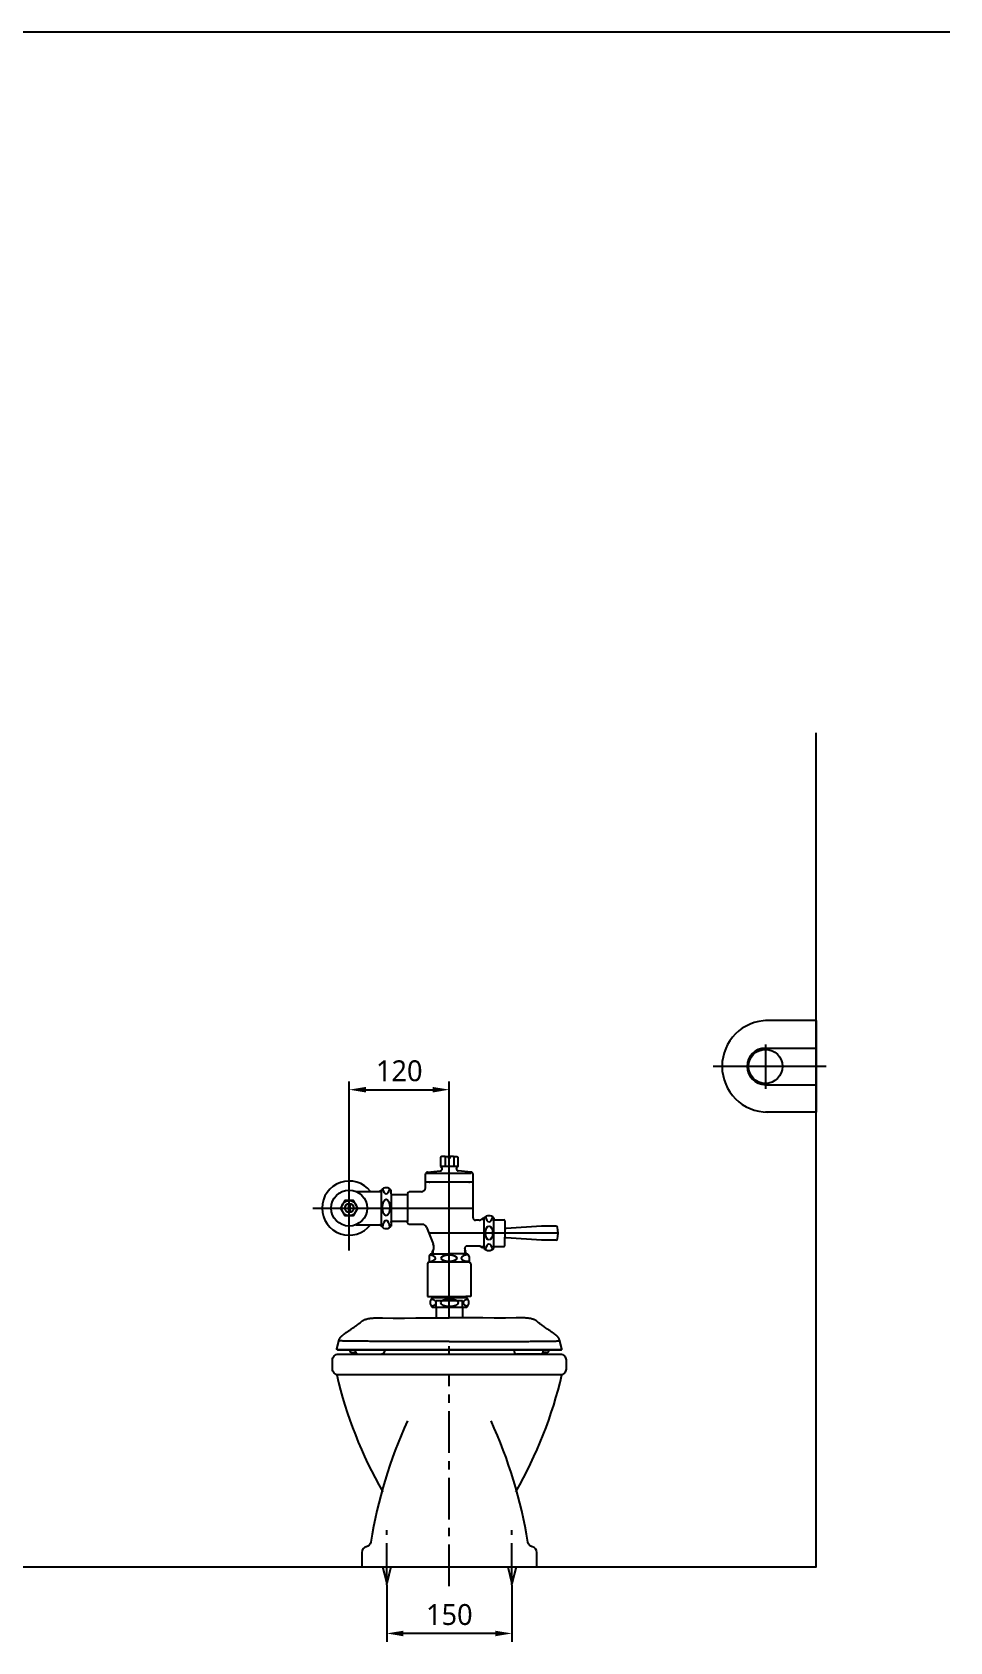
# Model space of a CAD drawing. Extents: x 70 to 2270, y 22 to 2174.
# Drawn here: x 1170 to 2270, y 106 to 2036 of the extents above; entities that cross this region are included whole.
import ezdxf

# ---------------------------------------------------------------- set-up
doc = ezdxf.new("R2010")
doc.units = 0
doc.header["$LTSCALE"] = 20
doc.header["$MEASUREMENT"] = 0
doc.linetypes.add('CENTER', pattern=[2, 1.25, -0.25, 0.25, -0.25])
doc.layers.get('0').update_dxf_attribs({"linetype": 'CONTINUOUS'})
doc.layers.get('DEFPOINTS').update_dxf_attribs({"linetype": 'CONTINUOUS'})
for name, color, linetype in [('1', 1, 'CONTINUOUS'), ('3', 3, 'CONTINUOUS'), ('4', 4, 'CONTINUOUS'), ('6', 6, 'CONTINUOUS'), ('CEN', 1, 'CENTER'), ('CENTER', 2, 'CENTER')]:
    doc.layers.add(name, color=color, linetype=linetype)
doc.styles.get("Standard").update_dxf_attribs({"font": 'NanumGothic.ttf'})
doc.dimstyles.get("Standard").update_dxf_attribs({"dimtxt": 0.18, "dimasz": 0.18, "dimexe": 0.18, "dimexo": 0.0625, "dimgap": 0.09, "dimtad": 0, "dimtih": 1, "dimtoh": 1, "dimdec": 4, "dimzin": 0, "dimdsep": 46, "dimtxsty": 'Standard', "dimcen": 0.09, "dimadec": 0, "dimazin": 0, "dimtfac": 1, "dimtdec": 4, "dimtofl": 0, "dimtmove": 0, "dimatfit": 3, "dimfxl": 1, "dimtolj": 1, "dimtzin": 0, "dimarcsym": 0})

# ---------------------------------------------------------------- blocks, each defined once
blk = doc.blocks.new('*D5')
at = {"layer": '1', "color": 3, "lineweight": -2, "transparency": 16777216}
for p, q in [((1595, 173.8), (1595, 105.6)), ((1745, 173.8), (1745, 105.6)), ((1725, 115.6), (1615, 115.6))]:
    blk.add_line(p, q, dxfattribs=at)
at = {"layer": '1', "color": 3, "transparency": 16777216}
for points in [[(1615, 118.9), (1615, 112.2), (1595, 115.6)], [(1725, 118.9), (1725, 112.2), (1745, 115.6)]]:
    blk.add_solid(points, dxfattribs=at)
at = {"layer": 'DEFPOINTS', "color": 0, "transparency": 16777216}
for p in [(1595, 173.8), (1745, 173.8), (1595, 115.6)]:
    blk.add_point(p, dxfattribs=at)
at = {"layer": '1', "color": 2, "transparency": 16777216, "insert": (1670, 138.1), "char_height": 25, "attachment_point": 5}
blk.add_mtext('\\A1;150', dxfattribs=at)
blk = doc.blocks.new('*D14')
at = {"layer": '3', "color": 3, "lineweight": -2, "transparency": 16777216}
for p, q in [((1550, 664.5), (1550, 777.6)), ((1670, 690.5), (1670, 777.6)), ((1570, 767.6), (1650, 767.6))]:
    blk.add_line(p, q, dxfattribs=at)
at = {"layer": '3', "color": 3, "transparency": 16777216}
for points in [[(1570, 770.9), (1570, 764.2), (1550, 767.6)], [(1650, 770.9), (1650, 764.2), (1670, 767.6)]]:
    blk.add_solid(points, dxfattribs=at)
at = {"layer": 'DEFPOINTS', "color": 0, "transparency": 16777216}
for p in [(1670, 767.6), (1670, 690.5), (1550, 664.5)]:
    blk.add_point(p, dxfattribs=at)
at = {"layer": '3', "color": 2, "transparency": 16777216, "insert": (1610, 790.1), "char_height": 25, "attachment_point": 5}
blk.add_mtext('\\A1;120', dxfattribs=at)
blk = doc.blocks.new('A$C45CB7EEA')
for p, q in [((15.3, 4.8), (15.3, 5)), ((18.3, 2), (19, 2)), ((19, 2), (22.7, 2)), ((22.5, 2.8), (22.4, 5)), ((57.1, 5), (57, 2.8)), ((57, 2.8), (57.1, 2.8)), ((57.2, 5), (57.1, 2.8)), ((212.6, 5), (212.8, 2.8)), ((212.8, 5), (212.9, 2.8)), ((212.9, 2.8), (212.8, 2.8)), ((250.9, 2), (247.2, 2)), ((247.4, 2.8), (247.5, 5)), ((251.6, 2), (250.9, 2)), ((254.6, 4.8), (254.6, 5)), ((25.5, 0), (28.6, 0)), ((28.6, 0), (37.3, 0)), ((37.3, 0), (50.1, 0)), ((50.1, 0), (54.1, 0)), ((54.1, 0), (54.1, 0)), ((219.8, 0), (215.8, 0)), ((215.8, 0), (215.8, 0)), ((232.6, 0), (219.8, 0)), ((241.3, 0), (232.6, 0)), ((244.4, 0), (241.3, 0))]:
    blk.add_line(p, q)
for points in [[(20.3, 31.9), (20.8, 32.3), (21.4, 32.7), (21.8, 33), (22.3, 33.3), (22.7, 33.6), (23, 33.8), (23.2, 34), (23.4, 34.1), (23.5, 34.2), (23.6, 34.3), (23.7, 34.4), (23.9, 34.5), (24, 34.6), (24.2, 34.7), (24.5, 35), (24.9, 35.3), (25.4, 35.6), (25.9, 36), (26.6, 36.5), (27.2, 37), (28, 37.6), (28.8, 38.3), (29.7, 39), (30.6, 39.7)], [(30.6, 39.7), (30.8, 39.9)], [(30.8, 39.9), (30.9, 40)], [(30.9, 40), (31.4, 40.3), (32, 40.7), (32.5, 40.9), (32.9, 41.1), (33.3, 41.3), (33.7, 41.4), (34, 41.6), (34.8, 41.8), (35.6, 42), (36.6, 42.3), (37.6, 42.5), (38.2, 42.6), (38.9, 42.7), (39.5, 42.8), (40.1, 42.9), (40.6, 42.9), (41.3, 43), (42.1, 43.1), (43.1, 43.2), (44.3, 43.3), (45.4, 43.3), (46.6, 43.4), (47.9, 43.4), (49.2, 43.4)], [(49.2, 43.4), (54.7, 43.3)], [(54.7, 43.3), (67.7, 43.2), (81.2, 43.2), (94.7, 43.3), (108.3, 43.5), (121.9, 43.6), (134.9, 43.6)], [(215.2, 43.3), (202.2, 43.2), (188.7, 43.2), (175.2, 43.3), (161.6, 43.5), (148, 43.6), (134.9, 43.6)], [(220.7, 43.4), (215.2, 43.3)], [(239, 40), (238.5, 40.3), (237.9, 40.7), (237.4, 40.9), (237, 41.1), (236.6, 41.3), (236.2, 41.4), (235.9, 41.6), (235.1, 41.8), (234.3, 42), (233.3, 42.3), (232.3, 42.5), (231.7, 42.6), (231, 42.7), (230.4, 42.8), (229.8, 42.9), (229.2, 42.9), (228.6, 43), (227.8, 43.1), (226.8, 43.2), (225.6, 43.3), (224.5, 43.3), (223.3, 43.4), (222, 43.4), (220.7, 43.4)], [(239.1, 39.9), (239, 40)], [(239.3, 39.7), (239.1, 39.9)], [(249.6, 31.9), (249.1, 32.3), (248.5, 32.7), (248, 33), (247.6, 33.3), (247.2, 33.6), (246.9, 33.8), (246.6, 34), (246.5, 34.1), (246.4, 34.2), (246.3, 34.3), (246.2, 34.4), (246, 34.5), (245.9, 34.6), (245.7, 34.7), (245.4, 35), (245, 35.3), (244.5, 35.6), (243.9, 36), (243.3, 36.5), (242.7, 37), (241.9, 37.6), (241.1, 38.3), (240.2, 39), (239.3, 39.7)], [(2.9, 17.1), (3.1, 17.8), (3.3, 18.1), (3.4, 18.4), (3.6, 18.7), (3.8, 19.1), (4, 19.4), (4.2, 19.7), (4.4, 19.9), (4.5, 20.2), (4.9, 20.6), (5.2, 20.9), (5.5, 21.2), (5.8, 21.5), (6.2, 21.8), (6.5, 22.1), (6.9, 22.4), (7.2, 22.7), (7.6, 23.1), (8, 23.3), (8.3, 23.6), (8.7, 23.9), (9, 24.1), (9.2, 24.3), (9.4, 24.4), (9.6, 24.6), (9.8, 24.7), (10.1, 24.9), (10.4, 25.1), (10.7, 25.4), (11.1, 25.7), (11.6, 26), (12.1, 26.4), (12.7, 26.8), (13.4, 27.2), (14.1, 27.7), (14.9, 28.2), (15.7, 28.8), (16.5, 29.4), (17.5, 30), (18.4, 30.7), (19.5, 31.4), (20.2, 31.9)], [(266.9, 17.1), (266.7, 17.8), (266.6, 18.1), (266.5, 18.4), (266.3, 18.7), (266.1, 19.1), (265.9, 19.4), (265.7, 19.7), (265.5, 19.9), (265.3, 20.2), (265, 20.6), (264.7, 20.9), (264.4, 21.2), (264.1, 21.5), (263.7, 21.8), (263.4, 22.1), (263, 22.4), (262.7, 22.7), (262.3, 23.1), (261.9, 23.3), (261.6, 23.6), (261.2, 23.9), (260.9, 24.1), (260.7, 24.3), (260.5, 24.4), (260.3, 24.6), (260.1, 24.7), (259.8, 24.9), (259.5, 25.1), (259.2, 25.4), (258.8, 25.7), (258.3, 26), (257.8, 26.4), (257.2, 26.8), (256.5, 27.2), (255.8, 27.7), (255, 28.2), (254.2, 28.8), (253.4, 29.4), (252.4, 30), (251.4, 30.7), (250.4, 31.4), (249.7, 31.9)], [(0, 6.3), (2.9, 17)], [(0.5, 5.1), (0.3, 5.3), (0.1, 5.6), (0, 5.9), (0, 6.3)], [(111.7, 5), (109.6, 5), (107.7, 5), (106, 5), (104.3, 5), (102.7, 5), (101, 5), (99.4, 5), (97.7, 5), (93.3, 5), (89, 5), (84.7, 5), (80.6, 5), (76.6, 5), (72.7, 5), (68.5, 5), (64.4, 5), (60.5, 5), (56.8, 5), (53.2, 5), (49.8, 5), (45.9, 5), (42.1, 5), (38.6, 5), (35.2, 5), (31, 5), (27.1, 5), (23.4, 5), (19.9, 5), (16.7, 5), (13.7, 5), (11.1, 5), (9.5, 5), (8, 5), (6.7, 5), (5.6, 5), (4.6, 5), (3.8, 5), (3.6, 5), (3.4, 5), (3.1, 5), (2.9, 5), (2.6, 5), (2.4, 5), (2.1, 5), (1.9, 5), (1.6, 5), (1.4, 5.1), (1.1, 5.1), (0.9, 5.1), (0.7, 5.1), (0.6, 5.1), (0.5, 5.1)], [(1, 5), (0.7, 5.1), (0.5, 5.1)], [(134.9, 15), (130.6, 15), (126.1, 15), (121.7, 15), (117.2, 15), (112.7, 15), (108.2, 15), (103.6, 15), (99.3, 15), (94.9, 15), (90.6, 15), (86.4, 15), (82.7, 15), (79.1, 15.1), (78.2, 15.1), (77.3, 15.1), (76.4, 15.1), (75.5, 15.1), (74.6, 15.1), (73.7, 15.1), (69.3, 15.1), (65, 15.1), (60.8, 15.1), (56.8, 15.1), (55, 15.2), (53.2, 15.2), (51.4, 15.2), (49.7, 15.2), (48, 15.2), (46.3, 15.2), (44.6, 15.2), (43, 15.2), (41.3, 15.2), (39.5, 15.2), (37.6, 15.3), (35.6, 15.3), (34, 15.3), (32.3, 15.3), (30.6, 15.3), (28.9, 15.3), (27.2, 15.4), (25.2, 15.4), (23.3, 15.4), (21.7, 15.4), (20.1, 15.4), (18.8, 15.4), (17.7, 15.4), (17.4, 15.4), (17.2, 15.4), (17, 15.4), (16.8, 15.4), (16.6, 15.4), (16.4, 15.5), (16.2, 15.5), (16, 15.5), (14.5, 15.5), (13.1, 15.5), (11.9, 15.5), (10.9, 15.5), (10, 15.5), (9.4, 15.5), (9, 15.5), (8.6, 15.6), (8.2, 15.6), (7.8, 15.6), (7.3, 15.6), (6, 15.7), (5, 15.8), (4.3, 15.9), (4.2, 15.9), (4.1, 16), (4.1, 16), (4, 16), (3.9, 16), (3.8, 16.1), (3.4, 16.3), (3, 16.5), (2.9, 16.8), (2.9, 17), (2.9, 17.1)], [(134.9, 5), (132.7, 5), (129, 5), (125.5, 5), (122.3, 5), (119.2, 5), (116.5, 5), (114, 5), (111.7, 5)], [(134.9, 15), (139.3, 15), (143.8, 15), (148.2, 15), (152.7, 15), (157.2, 15), (161.7, 15), (166.2, 15), (170.6, 15), (175, 15), (179.3, 15), (183.5, 15), (187.2, 15), (190.8, 15.1), (191.7, 15.1), (192.6, 15.1), (193.5, 15.1), (194.4, 15.1), (195.3, 15.1), (196.2, 15.1), (200.6, 15.1), (204.9, 15.1), (209.1, 15.1), (213.1, 15.1), (214.9, 15.2), (216.7, 15.2), (218.5, 15.2), (220.2, 15.2), (221.9, 15.2), (223.6, 15.2), (225.3, 15.2), (226.9, 15.2), (228.6, 15.2), (230.4, 15.2), (232.3, 15.3), (234.3, 15.3), (235.9, 15.3), (237.6, 15.3), (239.3, 15.3), (241, 15.3), (242.7, 15.4), (244.7, 15.4), (246.6, 15.4), (248.2, 15.4), (249.8, 15.4), (251.1, 15.4), (252.2, 15.4), (252.5, 15.4), (252.7, 15.4), (252.9, 15.4), (253.1, 15.4), (253.3, 15.4), (253.5, 15.5), (253.7, 15.5), (253.9, 15.5), (255.4, 15.5), (256.8, 15.5), (258, 15.5), (259, 15.5), (259.9, 15.5), (260.5, 15.5), (260.9, 15.5), (261.3, 15.6), (261.7, 15.6), (262.1, 15.6), (262.6, 15.6), (263.9, 15.7), (264.9, 15.8), (265.6, 15.9), (265.7, 15.9), (265.8, 16), (265.8, 16), (265.9, 16), (266, 16), (266.1, 16.1), (266.5, 16.3), (266.8, 16.5), (267, 16.8), (267, 17), (267, 17.1)], [(135, 5), (137.2, 5), (140.9, 5), (144.4, 5), (147.6, 5), (150.6, 5), (153.4, 5), (155.9, 5), (158.2, 5)], [(158.2, 5), (160.3, 5), (162.2, 5), (163.9, 5), (165.6, 5), (167.2, 5), (168.9, 5), (170.5, 5), (172.2, 5), (176.6, 5), (180.9, 5), (185.2, 5), (189.3, 5), (193.3, 5), (197.2, 5), (201.4, 5), (205.5, 5), (209.3, 5), (213.1, 5), (216.7, 5), (220.1, 5), (224, 5), (227.8, 5), (231.3, 5), (234.7, 5), (238.9, 5), (242.8, 5), (246.5, 5), (250, 5), (253.2, 5), (256.2, 5), (258.8, 5), (260.4, 5), (261.9, 5), (263.2, 5), (264.3, 5), (265.3, 5), (266.1, 5), (266.3, 5), (266.5, 5), (266.8, 5), (267, 5), (267.3, 5), (267.5, 5), (267.8, 5), (268, 5), (268.2, 5), (268.5, 5.1), (268.8, 5.1), (269, 5.1), (269.2, 5.1), (269.3, 5.1), (269.4, 5.1)], [(269.9, 6.3), (267, 17)], [(268.9, 5), (269.2, 5.1), (269.4, 5.1)], [(269.4, 5.1), (269.6, 5.3), (269.8, 5.6), (269.9, 5.9), (269.9, 6.3)]]:
    blk.add_lwpolyline(points)
for centre, start, end in [((18.3, 5), 183, 270), ((25.5, 3), 183, 270), ((54.1, 3), 270, 357), ((215.8, 3), 183, 270), ((244.4, 3), 270, 357), ((251.6, 5), 270, 357)]:
    blk.add_arc(centre, 3, start, end)
at = {"extrusion": (0, 0, -1)}
blk.add_ellipse((54.1, 3), major_axis=(0, -3), ratio=0.983264, start_param=4.764749, end_param=6.283185, dxfattribs=at)
blk.add_ellipse((215.8, 3), major_axis=(0, -3), ratio=0.983264, start_param=4.764749, end_param=6.283185)
for points, knots in [([(1, 5), (1, 5), (1.1, 5), (1.5, 5), (2.2, 5), (3.2, 5), (4.4, 5), (5.3, 5), (5.8, 5)], [0.0300581, 0.0300581, 0.0300581, 0.0300581, 0.0512821, 0.0769231, 0.1025641, 0.1282051, 0.1538462, 0.175616, 0.175616, 0.175616, 0.175616]), ([(5.8, 5), (5.8, 5), (6.3, 5), (6.9, 5), (7.3, 5)], [0.175616, 0.175616, 0.175616, 0.175616, 0.17948718, 0.19879731, 0.19879731, 0.19879731, 0.19879731]), ([(7.3, 5), (7.5, 5), (8.3, 5), (9.3, 5), (10.2, 5), (10.5, 5)], [0.19879731, 0.19879731, 0.19879731, 0.19879731, 0.20512821, 0.23076923, 0.23743283, 0.23743283, 0.23743283, 0.23743283]), ([(10.5, 5), (11, 5), (12.5, 5), (15.2, 5), (17.5, 5), (18.7, 5), (18.7, 5)], [0.23743283, 0.23743283, 0.23743283, 0.23743283, 0.25641026, 0.28205128, 0.30769231, 0.30823636, 0.30823636, 0.30823636, 0.30823636]), ([(18.7, 5), (19.9, 5), (21.3, 5), (22.8, 5), (23, 5)], [0.30823636, 0.30823636, 0.30823636, 0.30823636, 0.33333333, 0.33678131, 0.33678131, 0.33678131, 0.33678131]), ([(23, 5), (24.2, 5), (26.2, 5), (28.3, 5), (29.2, 5)], [0.33678131, 0.33678131, 0.33678131, 0.33678131, 0.35897436, 0.37413473, 0.37413473, 0.37413473, 0.37413473]), ([(29.2, 5), (29.8, 5), (30.7, 5), (31.7, 5), (32.1, 5)], [0.37413473, 0.37413473, 0.37413473, 0.37413473, 0.38461538, 0.39087104, 0.39087104, 0.39087104, 0.39087104]), ([(32.1, 5), (33.2, 5), (34.8, 5), (36.4, 5), (36.9, 5)], [0.39087104, 0.39087104, 0.39087104, 0.39087104, 0.41025641, 0.41866743, 0.41866743, 0.41866743, 0.41866743]), ([(37.3, 5), (38.2, 5), (39.9, 5), (41.6, 5), (42.5, 5)], [0.42122752, 0.42122752, 0.42122752, 0.42122752, 0.43589744, 0.451584, 0.451584, 0.451584, 0.451584]), ([(42.5, 5), (43.1, 5), (45.1, 5), (48.2, 5), (50.6, 5), (51.6, 5)], [0.451584, 0.451584, 0.451584, 0.451584, 0.46153846, 0.48717949, 0.505792, 0.505792, 0.505792, 0.505792]), ([(51.6, 5), (52, 5), (52.5, 5), (53, 5), (53.2, 5)], [0.505792, 0.505792, 0.505792, 0.505792, 0.512820513, 0.515025304, 0.515025304, 0.515025304, 0.515025304]), ([(53.2, 5), (54.5, 5), (55.9, 5), (57.4, 5), (57.6, 5)], [0.5150253, 0.5150253, 0.5150253, 0.5150253, 0.53846154, 0.54193067, 0.54193067, 0.54193067, 0.54193067]), ([(57.6, 5), (58.8, 5), (61.3, 5), (64.9, 5), (67.3, 5), (68.4, 5)], [0.54193067, 0.54193067, 0.54193067, 0.54193067, 0.56410256, 0.58974359, 0.60928, 0.60928, 0.60928, 0.60928]), ([(68.4, 5), (68.7, 5), (70.1, 5), (71.5, 5), (72.6, 5)], [0.60928, 0.60928, 0.60928, 0.60928, 0.61538462, 0.63617203, 0.63617203, 0.63617203, 0.63617203]), ([(72.6, 5), (72.8, 5), (73.5, 5), (74.1, 5), (74.5, 5)], [0.63617203, 0.63617203, 0.63617203, 0.63617203, 0.64102564, 0.648704, 0.648704, 0.648704, 0.648704]), ([(74.5, 5), (75.4, 5), (76.7, 5), (78, 5), (78.4, 5)], [0.648704, 0.648704, 0.648704, 0.648704, 0.66666667, 0.67412516, 0.67412516, 0.67412516, 0.67412516]), ([(79, 5), (79.7, 5), (81.7, 5), (84.7, 5), (87.1, 5), (88.1, 5)], [0.678272, 0.678272, 0.678272, 0.678272, 0.69230769, 0.71794872, 0.73864, 0.73864, 0.73864, 0.73864]), ([(88.1, 5), (88.4, 5), (89.1, 5), (89.7, 5), (90.2, 5)], [0.73864, 0.73864, 0.73864, 0.73864, 0.74358974, 0.752192, 0.752192, 0.752192, 0.752192]), ([(92.3, 5), (92.5, 5), (93.2, 5), (93.9, 5), (94.4, 5)], [0.765744, 0.765744, 0.765744, 0.765744, 0.76923077, 0.779296, 0.779296, 0.779296, 0.779296]), ([(96.4, 5), (96.6, 5), (98.1, 5), (100.2, 5), (102.1, 5), (102.7, 5)], [0.79145852, 0.79145852, 0.79145852, 0.79145852, 0.79487179, 0.82051282, 0.82949388, 0.82949388, 0.82949388, 0.82949388]), ([(102.7, 5), (103.6, 5), (106, 5), (108.7, 5), (110.4, 5), (110.7, 5)], [0.82949388, 0.82949388, 0.82949388, 0.82949388, 0.84615385, 0.87179487, 0.87554286, 0.87554286, 0.87554286, 0.87554286]), ([(110.7, 5), (112, 5), (114.9, 5), (119.2, 5), (122.3, 5), (123.7, 5)], [0.87554286, 0.87554286, 0.87554286, 0.87554286, 0.8974359, 0.92307692, 0.94468571, 0.94468571, 0.94468571, 0.94468571]), ([(123.7, 5), (124, 5), (125.5, 5), (127.1, 5), (128.5, 5)], [0.94468571, 0.94468571, 0.94468571, 0.94468571, 0.94871795, 0.96865318, 0.96865318, 0.96865318, 0.96865318]), ([(128.5, 5), (128.9, 5), (131, 5), (133.2, 5), (134.9, 5)], [0.96865318, 0.96865318, 0.96865318, 0.96865318, 0.97435897, 1, 1, 1, 1]), ([(141.4, 5), (141, 5), (138.9, 5), (136.7, 5), (134.9, 5)], [0.96865318, 0.96865318, 0.96865318, 0.96865318, 0.97435897, 1, 1, 1, 1]), ([(146.2, 5), (145.9, 5), (144.4, 5), (142.8, 5), (141.4, 5)], [0.94468571, 0.94468571, 0.94468571, 0.94468571, 0.94871795, 0.96865318, 0.96865318, 0.96865318, 0.96865318]), ([(159.2, 5), (157.9, 5), (155, 5), (150.7, 5), (147.6, 5), (146.2, 5)], [0.87554286, 0.87554286, 0.87554286, 0.87554286, 0.8974359, 0.92307692, 0.94468571, 0.94468571, 0.94468571, 0.94468571]), ([(167.2, 5), (166.3, 5), (163.9, 5), (161.2, 5), (159.5, 5), (159.2, 5)], [0.82949388, 0.82949388, 0.82949388, 0.82949388, 0.84615385, 0.87179487, 0.87554286, 0.87554286, 0.87554286, 0.87554286]), ([(173.5, 5), (173.3, 5), (171.8, 5), (169.7, 5), (167.7, 5), (167.2, 5)], [0.79145852, 0.79145852, 0.79145852, 0.79145852, 0.79487179, 0.82051282, 0.82949388, 0.82949388, 0.82949388, 0.82949388]), ([(177.6, 5), (177.4, 5), (176.7, 5), (176, 5), (175.5, 5)], [0.765744, 0.765744, 0.765744, 0.765744, 0.76923077, 0.779296, 0.779296, 0.779296, 0.779296]), ([(181.8, 5), (181.5, 5), (180.8, 5), (180.1, 5), (179.7, 5)], [0.73864, 0.73864, 0.73864, 0.73864, 0.74358974, 0.752192, 0.752192, 0.752192, 0.752192]), ([(190.9, 5), (190.2, 5), (188.2, 5), (185.2, 5), (182.8, 5), (181.8, 5)], [0.678272, 0.678272, 0.678272, 0.678272, 0.69230769, 0.71794872, 0.73864, 0.73864, 0.73864, 0.73864]), ([(195.4, 5), (194.5, 5), (193.2, 5), (191.9, 5), (191.5, 5)], [0.648704, 0.648704, 0.648704, 0.648704, 0.66666667, 0.67412516, 0.67412516, 0.67412516, 0.67412516]), ([(197.3, 5), (197.1, 5), (196.4, 5), (195.8, 5), (195.4, 5)], [0.63617203, 0.63617203, 0.63617203, 0.63617203, 0.64102564, 0.648704, 0.648704, 0.648704, 0.648704]), ([(201.5, 5), (201.2, 5), (199.8, 5), (198.4, 5), (197.3, 5)], [0.60928, 0.60928, 0.60928, 0.60928, 0.61538462, 0.63617203, 0.63617203, 0.63617203, 0.63617203]), ([(212.3, 5), (211.1, 5), (208.6, 5), (204.9, 5), (202.6, 5), (201.5, 5)], [0.54193067, 0.54193067, 0.54193067, 0.54193067, 0.56410256, 0.58974359, 0.60928, 0.60928, 0.60928, 0.60928]), ([(216.7, 5), (215.4, 5), (214, 5), (212.5, 5), (212.3, 5)], [0.5150253, 0.5150253, 0.5150253, 0.5150253, 0.53846154, 0.54193067, 0.54193067, 0.54193067, 0.54193067]), ([(218.3, 5), (217.9, 5), (217.4, 5), (216.9, 5), (216.7, 5)], [0.505792, 0.505792, 0.505792, 0.505792, 0.512820513, 0.515025304, 0.515025304, 0.515025304, 0.515025304]), ([(227.4, 5), (226.8, 5), (224.8, 5), (221.7, 5), (219.3, 5), (218.3, 5)], [0.451584, 0.451584, 0.451584, 0.451584, 0.46153846, 0.48717949, 0.505792, 0.505792, 0.505792, 0.505792]), ([(232.6, 5), (231.7, 5), (230, 5), (228.3, 5), (227.4, 5)], [0.42122752, 0.42122752, 0.42122752, 0.42122752, 0.43589744, 0.451584, 0.451584, 0.451584, 0.451584]), ([(237.8, 5), (236.7, 5), (235.1, 5), (233.5, 5), (233, 5)], [0.39087104, 0.39087104, 0.39087104, 0.39087104, 0.41025641, 0.41866743, 0.41866743, 0.41866743, 0.41866743]), ([(240.7, 5), (240.1, 5), (239.1, 5), (238.2, 5), (237.8, 5)], [0.37413473, 0.37413473, 0.37413473, 0.37413473, 0.38461538, 0.39087104, 0.39087104, 0.39087104, 0.39087104]), ([(246.9, 5), (245.7, 5), (243.7, 5), (241.6, 5), (240.7, 5)], [0.33678131, 0.33678131, 0.33678131, 0.33678131, 0.35897436, 0.37413473, 0.37413473, 0.37413473, 0.37413473]), ([(251.2, 5), (250, 5), (248.6, 5), (247.1, 5), (246.9, 5)], [0.30823636, 0.30823636, 0.30823636, 0.30823636, 0.33333333, 0.33678131, 0.33678131, 0.33678131, 0.33678131]), ([(259.4, 5), (258.9, 5), (257.4, 5), (254.7, 5), (252.4, 5), (251.2, 5), (251.2, 5)], [0.23743283, 0.23743283, 0.23743283, 0.23743283, 0.25641026, 0.28205128, 0.30769231, 0.30823636, 0.30823636, 0.30823636, 0.30823636]), ([(262.6, 5), (262.4, 5), (261.6, 5), (260.6, 5), (259.6, 5), (259.4, 5)], [0.19879731, 0.19879731, 0.19879731, 0.19879731, 0.20512821, 0.23076923, 0.23743283, 0.23743283, 0.23743283, 0.23743283]), ([(264.1, 5), (264.1, 5), (263.6, 5), (263, 5), (262.6, 5)], [0.175616, 0.175616, 0.175616, 0.175616, 0.17948718, 0.19879731, 0.19879731, 0.19879731, 0.19879731]), ([(268.9, 5), (268.9, 5), (268.8, 5), (268.4, 5), (267.7, 5), (266.7, 5), (265.5, 5), (264.6, 5), (264.1, 5)], [0.0300581, 0.0300581, 0.0300581, 0.0300581, 0.0512821, 0.0769231, 0.1025641, 0.1282051, 0.1538462, 0.175616, 0.175616, 0.175616, 0.175616])]:
    blk.add_open_spline(points, degree=3, knots=knots)
for points in [[(36.9, 5), (37, 5), (37.2, 5), (37.3, 5)], [(78.4, 5), (78.6, 5), (78.8, 5), (79, 5)], [(90.2, 5), (90.7, 5), (91.3, 5), (91.9, 5)], [(91.9, 5), (92, 5), (92.2, 5), (92.3, 5)], [(94.4, 5), (95.1, 5), (95.7, 5), (96.4, 5)], [(175.5, 5), (174.8, 5), (174.2, 5), (173.5, 5)], [(178, 5), (177.9, 5), (177.7, 5), (177.6, 5)], [(179.7, 5), (179.1, 5), (178.6, 5), (178, 5)], [(191.5, 5), (191.3, 5), (191.1, 5), (190.9, 5)], [(233, 5), (232.9, 5), (232.7, 5), (232.6, 5)]]:
    blk.add_open_spline(points, degree=3)
at = {"layer": 'CEN', "ltscale": 20}
blk.add_line((134.9, 0), (134.9, 9.6), dxfattribs=at)

msp = doc.modelspace()

# ---------------------------------------------------------------- linework, layer by layer
for p, q in [((1589.97794, 195.56744), (1594.97794, 175.56744)), ((1599.97794, 195.56744), (1594.97794, 175.56744)), ((1739.97794, 195.56744), (1744.97794, 175.56744)), ((1749.97794, 195.56744), (1744.97794, 175.56744))]:
    msp.add_line(p, q)
msp.add_lwpolyline([(1529.97794, 432.56744), (1529.97794, 443.56744, -0.4142135624), (1536.97794, 450.56744), (1802.97794, 450.56744, -0.4142135624), (1809.97794, 443.56744), (1809.97794, 432.56744, -0.4142135624), (1802.97794, 425.56744), (1536.97794, 425.56744, -0.4142135624)], format="xyb", close=True)
msp.add_lwpolyline([(1619.97794, 370.56744, 0.0671523019), (1575.73749, 225.04724, -0.2965953932), (1570.53912, 219.45774), (1570.28019, 219.393, 0.3441507314), (1564.97794, 212.60201), (1564.97794, 195.56744), (1669.97794, 195.56744), (1774.97794, 195.56744), (1774.97794, 212.60201, 0.3441507314), (1769.67569, 219.393), (1769.41676, 219.45774, -0.2965953932), (1764.21839, 225.04724, 0.0671523019), (1719.97794, 370.56744)], format="xyb")
for centre, start, end in [((2032.32414, 540.65069), 192.9967226, 209.98346161), ((1307.63174, 540.65069), 330.01653839, 347.0032774)]:
    msp.add_arc(centre, 510.42171, start, end)
at = {"layer": '1'}
for p, q in [((2048.97794, 821.62886), (2048.97794, 768.62629)), ((2121.65711, 795.56744), (1986.13254, 795.56744))]:
    msp.add_line(p, q, dxfattribs=at)
at = {"layer": '4'}
for p, q in [((2109.97794, 850.56744), (2048.97794, 850.56744)), ((2109.97794, 850.56744), (2109.97794, 740.56744)), ((2048.97794, 817.56744), (2109.97794, 817.56744)), ((2048.97794, 773.56744), (2109.97794, 773.56744)), ((2109.97794, 740.56744), (2048.97794, 740.56744)), ((1660.97794, 687.56744), (1659.58563, 686.76359)), ((1659.58563, 686.76359), (1659.58563, 675.56744)), ((1680.37024, 675.56744), (1659.58563, 675.56744)), ((1659.58563, 675.56744), (1660.22794, 675.19661)), ((1664.97794, 687.56744), (1660.97794, 687.56744)), ((1664.97794, 687.56744), (1664.97794, 675.56744)), ((1664.97794, 687.56744), (1665.57794, 687.56744)), ((1665.57794, 687.56744), (1669.22794, 687.56744)), ((1669.22794, 687.56744), (1669.22794, 685.06744)), ((1669.22794, 685.06744), (1669.97794, 685.06744)), ((1669.97794, 494.18868), (1669.97794, 690.46372)), ((1670.72794, 685.06744), (1669.97794, 685.06744)), ((1670.72794, 687.56744), (1670.72794, 685.06744)), ((1674.37794, 687.56744), (1670.72794, 687.56744)), ((1674.97794, 687.56744), (1674.37794, 687.56744)), ((1674.97794, 687.56744), (1678.97794, 687.56744)), ((1675.6008, 687.56744), (1675.6008, 675.56744)), ((1678.97794, 687.56744), (1680.37024, 686.76359)), ((1680.37024, 675.56744), (1679.72794, 675.19661)), ((1680.37024, 686.76359), (1680.37024, 675.56744)), ((1549.97794, 574.91348), (1549.97794, 664.52408)), ((1641.47794, 656.56744), (1641.47794, 666.27661)), ((1698.47794, 656.56744), (1641.47794, 656.56744)), ((1641.47794, 650.06744), (1641.47794, 656.56744)), ((1643.15573, 667.63975), (1696.06504, 667.63975)), ((1643.76005, 668.7671), (1659.19583, 670.11756)), ((1661.47794, 672.60804), (1661.47794, 673.03154)), ((1678.47794, 672.60804), (1678.47794, 673.03154)), ((1696.19583, 668.7671), (1680.76005, 670.11756)), ((1698.47794, 656.56744), (1698.47794, 666.27661)), ((1698.47794, 614.06744), (1698.47794, 656.56744)), ((1557.86781, 645.56744), (1585.87293, 645.56744)), ((1580.96955, 645.56744), (1585.87293, 645.56744)), ((1587.60498, 646.56744), (1585.87293, 645.56744)), ((1586.04614, 645.66744), (1588.60498, 645.66744)), ((1587.60498, 646.56744), (1588.60498, 646.56744)), ((1588.60498, 646.56744), (1588.60498, 647.37886)), ((1588.60498, 646.56744), (1588.60498, 645.66744)), ((1588.60498, 604.56744), (1588.60498, 645.66744)), ((1600.35826, 642.81744), (1600.35826, 647.06744)), ((1600.35826, 642.81744), (1600.35826, 609.56744)), ((1619.97794, 641.56744), (1600.35826, 641.56744)), ((1619.97794, 643.06744), (1619.97794, 609.56744)), ((1636.47794, 645.06744), (1621.97794, 645.06744)), ((1506.21566, 625.56744), (1698.47794, 625.56744)), ((1549.24981, 630.91813), (1549.24981, 620.21676)), ((1550.70606, 630.91813), (1550.70606, 620.21676)), ((1557.86781, 605.56744), (1585.87293, 605.56744)), ((1574.81247, 605.56744), (1585.87293, 605.56744)), ((1587.60498, 604.56744), (1585.87293, 605.56744)), ((1586.04614, 605.46744), (1588.60498, 605.46744)), ((1587.60498, 604.56744), (1588.60498, 604.56744)), ((1588.60498, 604.56744), (1588.60498, 603.75602)), ((1619.97794, 609.56744), (1600.35826, 609.56744)), ((1600.35826, 608.31744), (1600.35826, 609.56744)), ((1600.35826, 608.31744), (1600.35826, 604.06744)), ((1619.97794, 608.06744), (1619.97794, 609.66744)), ((1637.89277, 606.06744), (1621.97794, 606.06744)), ((1642.53516, 602.92439), (1650.61966, 582.71314)), ((1705.70999, 611.06744), (1701.47794, 611.06744)), ((1709.97794, 613.06744), (1707.20999, 611.46936)), ((1711.47794, 612.06744), (1708.24589, 612.06744)), ((1711.57794, 613.06744), (1709.97794, 613.06744)), ((1709.97794, 612.06744), (1709.97794, 613.06744)), ((1711.47794, 614.02564), (1711.47794, 578.06744)), ((1711.47794, 613.16744), (1711.57794, 613.06744)), ((1723.47794, 614.02564), (1723.47794, 612.56744)), ((1723.47794, 578.56744), (1723.47794, 612.56744)), ((1724.47794, 611.56744), (1735.47794, 611.56744)), ((1736.47794, 610.56744), (1736.47794, 606.31744)), ((1736.47794, 606.31744), (1736.47794, 589.77554)), ((1780.4326, 604.06744), (1738.23513, 601.06744)), ((1797.81702, 604.06744), (1780.4326, 604.06744)), ((1800.4326, 595.56744), (1645.47794, 595.56744)), ((1705.70999, 580.06744), (1691.47794, 580.06744)), ((1709.97794, 578.06744), (1707.20999, 579.66552)), ((1711.47794, 579.06744), (1708.24589, 579.06744)), ((1709.97794, 579.06744), (1709.97794, 578.06744)), ((1724.47794, 579.56744), (1735.47794, 579.56744)), ((1736.47794, 590.46744), (1736.47794, 590.56744)), ((1736.47794, 584.81744), (1736.47794, 589.77554)), ((1736.47794, 580.56744), (1736.47794, 584.81744)), ((1780.4326, 587.06744), (1738.23513, 590.06744)), ((1797.81702, 587.06744), (1780.4326, 587.06744)), ((1645.70719, 567.61236), (1645.70719, 560.61236)), ((1693.70719, 560.61236), (1645.70719, 560.61236)), ((1648.70719, 570.61236), (1669.70719, 570.61236)), ((1649.82794, 570.61236), (1649.97794, 570.61236)), ((1649.97794, 573.56744), (1651.07602, 575.46936)), ((1649.97794, 570.61236), (1649.97794, 573.56744)), ((1649.97794, 573.56744), (1650.82794, 573.56744)), ((1650.82794, 570.61236), (1650.82794, 575.03968)), ((1651.47794, 576.96936), (1651.47794, 578.25645)), ((1651.47794, 576.96936), (1651.47794, 578.25645)), ((1690.70719, 570.61236), (1669.70719, 570.61236)), ((1688.47794, 576.70142), (1688.47794, 577.06744)), ((1688.47794, 576.70142), (1688.47794, 577.06744)), ((1688.47794, 576.70142), (1688.47794, 577.06744)), ((1689.97794, 573.56744), (1688.74589, 575.70142)), ((1689.12794, 570.61236), (1689.12794, 575.03968)), ((1689.12794, 573.56744), (1689.97794, 573.56744)), ((1689.97794, 570.61236), (1689.97794, 573.56744)), ((1690.12794, 570.61236), (1689.97794, 570.61236)), ((1690.12794, 570.61236), (1690.51944, 570.61236)), ((1693.70719, 567.61236), (1693.70719, 560.61236)), ((1711.57794, 578.06744), (1709.97794, 578.06744)), ((1711.47794, 577.10924), (1711.47794, 578.06744)), ((1711.47794, 577.96744), (1711.57794, 578.06744)), ((1723.47794, 577.10924), (1723.47794, 578.56744)), ((1643.70719, 558.61236), (1643.70719, 519.61236)), ((1695.70719, 558.61236), (1695.70719, 519.61236)), ((1643.70719, 519.61236), (1689.70719, 519.61236)), ((1649.82794, 516.11236), (1649.43644, 516.11236)), ((1649.65889, 518.44583), (1690.7419, 518.44583)), ((1690.7419, 506.44583), (1649.65889, 506.44583)), ((1649.70719, 519.61236), (1649.70719, 518.44583)), ((1654.10294, 514.69107), (1685.85294, 514.69107)), ((1654.10294, 506.44583), (1654.10294, 514.69107)), ((1654.10294, 506.44583), (1654.10294, 494.24033)), ((1685.85294, 506.44583), (1685.85294, 514.69107)), ((1685.85294, 506.44583), (1685.85294, 494.12088)), ((1695.70719, 519.61236), (1689.70719, 519.61236)), ((1689.70719, 519.61236), (1689.70719, 518.44583))]:
    msp.add_line(p, q, dxfattribs=at)
msp.add_lwpolyline([(1539.58563, 625.56744), (1544.78179, 616.56744), (1555.17409, 616.56744), (1560.37024, 625.56744), (1555.17409, 634.56744), (1544.78179, 634.56744)], close=True, dxfattribs=at)
for centre, radius in [((2048.97794, 795.56744), 20.37908), ((1549.97794, 625.56744), 21.5), ((1549.97794, 625.56744), 9), ((1549.97794, 625.56744), 5.4)]:
    msp.add_circle(centre, radius, dxfattribs=at)
for centre, radius, start, end in [((2051.97794, 795.56744), 55, 90, 270), ((2048.97794, 795.56744), 22, 90, 270), ((1549.97794, 625.56744), 32.5, 37.97987244, 322.02012756), ((1643.97794, 666.27661), 2.5, 95, 180), ((1658.97794, 672.60804), 2.5, 275, 0), ((1658.97794, 673.03154), 2.5, 0, 60), ((1680.97794, 673.03154), 2.5, 120, 180), ((1680.97794, 672.60804), 2.5, 180, 265), ((1695.97794, 666.27661), 2.5, 0, 85), ((1594.35826, 642.56744), 7.5, 36.86989765, 140.09454635), ((1621.97794, 643.06744), 2, 90, 180), ((1636.47794, 650.06744), 5, 270, 0), ((1594.35826, 608.56744), 7.5, 219.90545365, 323.13010235), ((1621.97794, 608.06744), 2, 180, 270), ((1637.89277, 601.06744), 5, 21.80140949, 90), ((1701.47794, 614.06744), 3, 180, 270), ((1705.70999, 614.06744), 3, 270, 300), ((1717.47794, 607.31744), 9, 48.1896851, 131.8103149), ((1724.47794, 612.56744), 1, 180, 270), ((1735.47794, 610.56744), 1, 0, 90), ((1737.97794, 605.06744), 4, 247.97568716, 273.67887015), ((1797.81702, 602.06744), 2, 10.82008433, 90), ((1763.8076, 595.56744), 36.625, 349.17991567, 10.82008433), ((1639.47794, 578.25645), 12, 0, 21.80140949), ((1691.47794, 577.06744), 3, 90, 180), ((1705.70999, 577.06744), 3, 60, 90), ((1724.47794, 578.56744), 1, 90, 180), ((1735.47794, 580.56744), 1, 270, 0), ((1737.97794, 586.06744), 4, 86.32112985, 112.02431284), ((1797.81702, 589.06744), 2, 270, 349.17991567), ((1645.70719, 558.61236), 2, 90, 180), ((1648.70719, 567.61236), 3, 90, 180), ((1648.47794, 576.96936), 3, 330, 360), ((1648.47794, 576.96936), 3, 330, 360), ((1690.47794, 576.70142), 2, 180, 210), ((1690.47794, 576.70142), 2, 180, 210), ((1690.47794, 576.70142), 2, 180, 210), ((1690.70719, 567.61236), 3, 0, 90), ((1693.70719, 558.61236), 2, 0, 90), ((1717.47794, 583.81744), 9, 228.1896851, 311.8103149), ((1654.9504, 512.44583), 8, 131.40962211, 228.59037789), ((1685.4504, 512.44583), 8, 311.40962211, 48.59037789)]:
    msp.add_arc(centre, radius, start, end, dxfattribs=at)
for centre, major_axis, ratio, start_param, end_param in [((1594.29434, 652.45522), (0, 9.89702), 0.4501226408, 1.9511606288, 4.3402601696), ((1594.29434, 600.99069), (0, 9.89702), 0.4501226408, -1.4225823143, 1.4135564348), ((1717.61721, 617.3176), (0, -8.29156), 0.5201417468, 4.9514464067, 7.5979156395), ((1717.61721, 573.98036), (0, -8.29156), 0.5201417468, 1.8079370909, 4.492360319), ((1643.93888, 565.43483), (-9.40496, 0), 0.4196851309, 1.7599403664, 4.4691613738), ((1693.7142, 565.78963), (-9.40496, 0), 0.4196851309, 4.8052233815, 7.8532361641), ((1643.99192, 512.16453), (-10.23571, 0), 0.4590352453, 2.0113999518, 4.3055971494), ((1696.85121, 512.16453), (-10.23571, 0), 0.4590352453, 5.1615712268, 7.3715763784)]:
    msp.add_ellipse(centre, major_axis=major_axis, ratio=ratio, start_param=start_param, end_param=end_param, dxfattribs=at)
for centre, major_axis, ratio in [((1594.29434, 626.2988), (0, -9.89702), 0.4501226408), ((1717.61721, 595.75953), (0, -8.29156), 0.5201417468), ((1669.58071, 565.70093), (-9.40496, 0), 0.4196851309), ((1670.2004, 512.16453), (-10.23571, 0), 0.4590352453)]:
    msp.add_ellipse(centre, major_axis=major_axis, ratio=ratio, dxfattribs=at)
for p in [(1646.22794, 656.56744), (1693.72794, 656.56744)]:
    msp.add_point(p, dxfattribs=at)
at = {"layer": '6'}
msp.add_lwpolyline([(2269.97794, 2035.56744), (269.97794, 2035.56744), (269.97794, 195.56744), (2109.97794, 195.56744), (2109.97794, 1195.56744)], dxfattribs=at)
at = {"layer": 'CENTER', "color": 2, "linetype": 'CENTER', "ltscale": 2}
for p, q in [((1669.97794, 172.25601), (1669.97794, 425.56744)), ((1594.97794, 173.78646), (1594.97794, 239.34124)), ((1744.97794, 173.78646), (1744.97794, 239.34124))]:
    msp.add_line(p, q, dxfattribs=at)

# ---------------------------------------------------------------- block references
msp.add_blockref('A$C45CB7EEA', (1535.0296, 450.56744))

# ---------------------------------------------------------------- dimensions: what is measured, and where the dimension line sits
at = {"layer": '1'}
dim = msp.add_linear_dim(base=(1594.97794, 115.56744), p1=(1744.97794, 173.78646), p2=(1594.97794, 173.78646), dimstyle='Standard', override={"dimtxt": 25, "dimasz": 20, "dimexe": 10, "dimexo": 0, "dimgap": 10, "dimtad": 1, "dimtih": 0, "dimzin": 8, "dimclrd": 3, "dimclre": 3, "dimclrt": 2, "dimtix": 1, "dimtofl": 1, "dimarcsym": 1}, dxfattribs=at)
dim.commit()
dim.dimension.update_dxf_attribs({"geometry": '*D5', "text_midpoint": (1669.97794, 138.06744)})
at = {"layer": '3'}
dim = msp.add_linear_dim(base=(1669.97794, 767.56744), p1=(1549.97794, 664.52408), p2=(1669.97794, 690.46372), dimstyle='Standard', override={"dimtxt": 25, "dimasz": 20, "dimexe": 10, "dimexo": 0, "dimgap": 10, "dimtad": 1, "dimtih": 0, "dimzin": 8, "dimclrd": 3, "dimclre": 3, "dimclrt": 2, "dimtix": 1, "dimtofl": 1, "dimarcsym": 1}, dxfattribs=at)
dim.commit()
dim.dimension.update_dxf_attribs({"geometry": '*D14', "text_midpoint": (1609.97794, 790.06744)})

doc.saveas('drawing.dxf')
